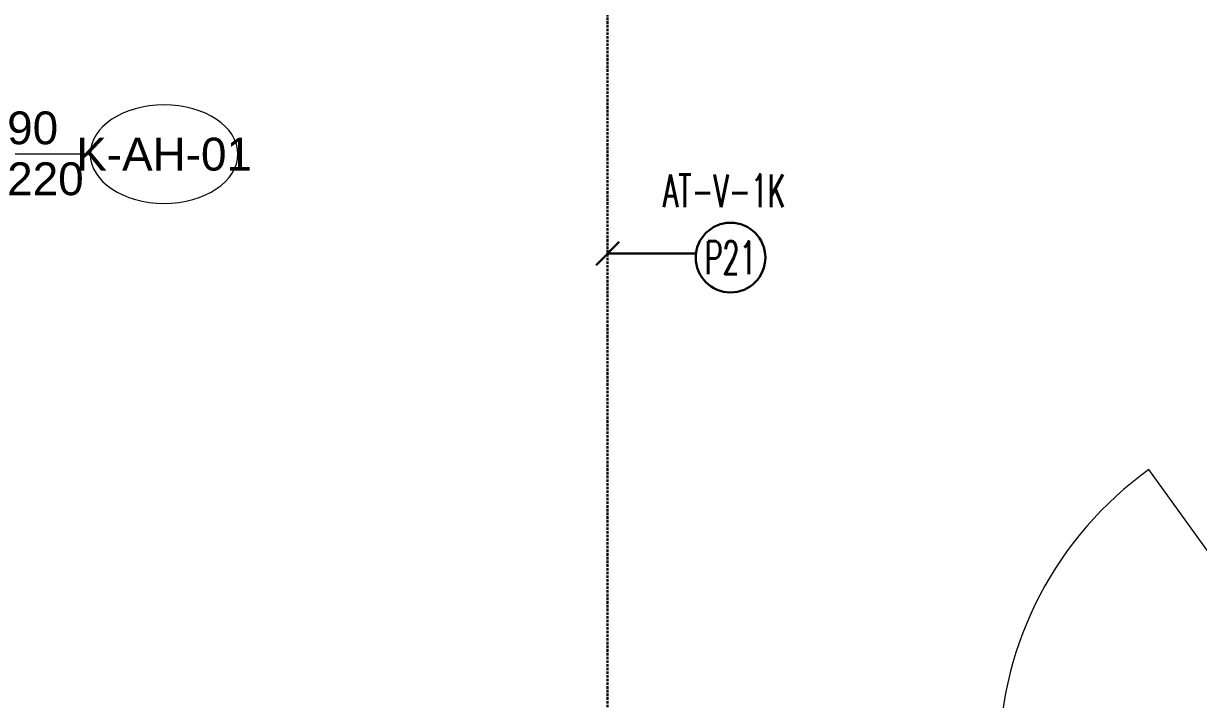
# Model space of a CAD drawing. Extents: x -1439 to 34962, y -872 to 8330.
# Drawn here: x 18492.8 to 18850.9, y 3085.8 to 3291.7 of the extents above; entities that cross this region are included whole.
import ezdxf
from ezdxf.enums import TextEntityAlignment as Align

# ---------------------------------------------------------------- set-up
doc = ezdxf.new("R2010")
doc.units = 0
doc.linetypes.add('HIDDEN', pattern=[0.375, 0.25, -0.125])
doc.layers.get('0').update_dxf_attribs({"color": 9, "lineweight": 9})
for name, color, linetype, lineweight in [('04', 9, 'Continuous', 9), ('22', 8, 'Continuous', 9), ('E-KABLO', 7, 'Continuous', 30), ('E-LINYE', 7, 'Continuous', 30), ('E-YAZI', 7, 'Continuous', 30)]:
    doc.layers.add(name, color=color, linetype=linetype, lineweight=lineweight)
doc.styles.add('Arial', font='arial.ttf', dxfattribs={"height": 2.5})
doc.styles.add('E-YAZI', font='txttw.shx')

# ---------------------------------------------------------------- blocks, each defined once
blk = doc.blocks.new('p-araba-polo')
blk.add_line((1.2557, 0.8419), (1.8967, 1.7338))
at = {"extrusion": (0, 0, -1)}
blk.add_arc((-1.2557, 0.8419), 1.0984, 125.7081, 179.024, dxfattribs=at)
blk = doc.blocks.new('0_doorno')
blk.add_lwpolyline([(4.5, 0), (12.5, 0)])
blk.add_ellipse((0, 0), major_axis=(-4.5, 0), ratio=0.666667)
at = {"style": 'Arial'}
blk.add_attdef('YUKSEKLIK', text='', height=2, dxfattribs=at).set_placement((5, 5.9), align=Align.TOP_LEFT)
blk.add_attdef('GENISLIK', text='', height=2, dxfattribs=at).set_placement((5, -1.895), align=Align.BOTTOM_LEFT)
blk.add_attdef('KAPINO', text='', height=1.4, dxfattribs=at).set_placement((-0.019, -0.035), align=Align.MIDDLE)

msp = doc.modelspace()

# ---------------------------------------------------------------- linework, layer by layer
at = {"layer": 'E-KABLO', "color": 6, "linetype": 'HIDDEN', "ltscale": 3}
msp.add_line((18670.84, 3390.23), (18670.84, 2991.43), dxfattribs=at)
at = {"layer": 'E-KABLO', "color": 7, "linetype": 'Continuous'}
msp.add_circle((18708.32, 3220.39), 10.61, dxfattribs=at)
at = {"layer": 'E-LINYE', "color": 7, "linetype": 'Continuous'}
for p, q in [((18667.32, 3218.1), (18674.35, 3225.21)), ((18697.78, 3221.66), (18670.84, 3221.66))]:
    msp.add_line(p, q, dxfattribs=at)

# ---------------------------------------------------------------- block references
at = {"layer": '04', "xscale": -100, "yscale": 100, "zscale": 100}
msp.add_blockref('p-araba-polo', (19025.5, 2982.5), dxfattribs=at)
at = {"layer": '22'}
ref = msp.add_blockref('0_doorno', (18535.69, 3251.9), dxfattribs=dict(at, xscale=-5, yscale=5, zscale=5))
ref.add_attrib('KAPINO', 'K-AH-01', dxfattribs={"layer": '0', "height": 10, "style": 'Arial'}).set_placement((18535.69, 3251.9), align=Align.MIDDLE)
ref.add_attrib('GENISLIK', '90', dxfattribs={"layer": '0', "height": 10, "style": 'Arial'}).set_placement((18487.87, 3251.9), align=Align.BOTTOM_LEFT)
ref.add_attrib('YUKSEKLIK', '220', dxfattribs={"layer": '0', "height": 10, "style": 'Arial'}).set_placement((18487.87, 3249.4), align=Align.TOP_LEFT)

# ---------------------------------------------------------------- texts
at = {"layer": 'E-KABLO', "color": 3, "linetype": 'Continuous', "style": 'E-YAZI', "width": 0.6}
msp.add_text('P21', height=10, dxfattribs=at).set_placement((18708.32, 3220.39), align=Align.MIDDLE_CENTER)
at = {"layer": 'E-YAZI', "color": 3, "style": 'E-YAZI', "width": 0.6}
msp.add_text('AT-V-1K', height=10, dxfattribs=at).set_placement((18687.74, 3235.73, 0))

doc.saveas('drawing.dxf')
